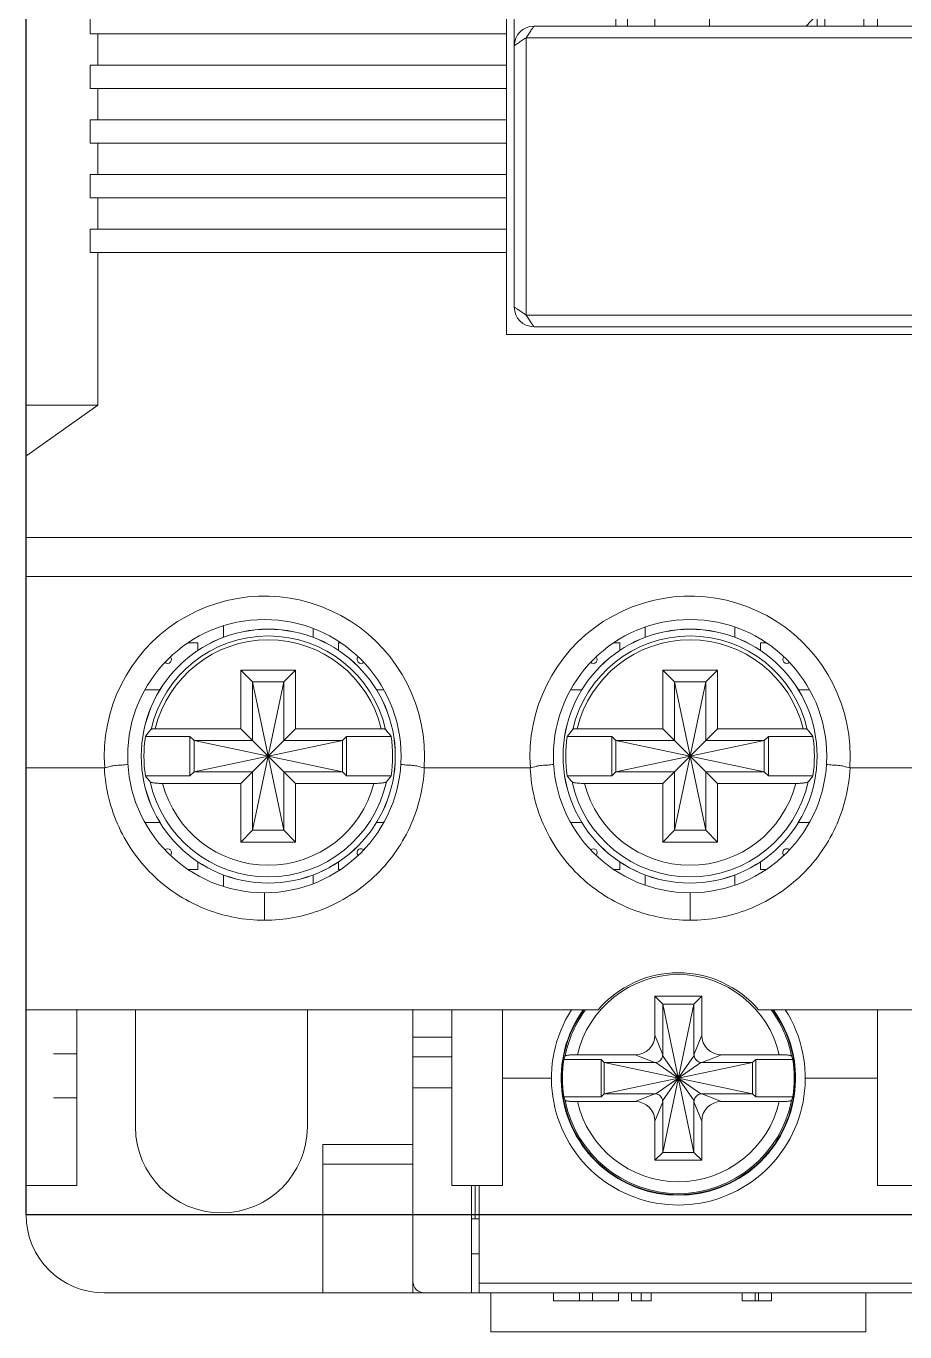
# Model space of a CAD drawing. Header units: inches. Extents: x 57 to 2760, y -193 to 2149.
# Drawn here: x 399.04 to 421.54, y 591.8 to 625.25 of the extents above; entities that cross this region are included whole.
import ezdxf

# ---------------------------------------------------------------- set-up
doc = ezdxf.new("R2010")
doc.units = ezdxf.units.IN
doc.header["$MEASUREMENT"] = 0
doc.set_wipeout_variables(frame=1)
for name, color, linetype in [('BOBBIN_DC_MC_9B_BL12', 7, 'Continuous'), ('COVER_TOP_22_EXP_1A1B_BL17', 7, 'Continuous'), ('CROSSBAR_22_1A1B_BL32', 7, 'Continuous'), ('FRAME_LOWER_DC_MC_9B_BL3', 7, 'Continuous'), ('FRAME_UPPER_22_1A1B_BL33', 7, 'Continuous'), ('M35_LUG_BL39', 7, 'Continuous'), ('M35_LUG_SCREW_BL40', 7, 'Continuous'), ('MCON__BL58', 7, 'Continuous'), ('RIVET_M4_L12_BL48', 7, 'Continuous'), ('RIVET_M4_L12_BL53', 7, 'Continuous'), ('WASHER_TERMINAL_M4_L12_BL51', 7, 'Continuous'), ('WASHER_TERMINAL_M4_L12_BL52', 7, 'Continuous')]:
    doc.layers.add(name, color=color, linetype=linetype)

# ---------------------------------------------------------------- blocks, each defined once
blk = doc.blocks.new('MC-9b')
at = {"lineweight": 0}
blk.add_line((4816.27, 2799.052), (4816.27, 2730.302), dxfattribs=at)
at = {"layer": 'BOBBIN_DC_MC_9B_BL12', "color": 7, "linetype": 'Continuous', "lineweight": 0}
for p, q in [((4828.47, 2733.802), (4829.72, 2733.802)), ((4836.22, 2733.802), (4838.07, 2733.802)), ((4827.87, 2728.302), (4827.87, 2731.052)), ((4849.67, 2728.549), (4827.87, 2728.549)), ((4849.67, 2728.302), (4827.87, 2728.302))]:
    blk.add_line(p, q, dxfattribs=at)
for radius, start, end in [(3.25, 147.4148, 32.5852), (3, 144.2893, 35.7107)]:
    blk.add_arc((4832.97, 2733.802), radius, start, end, dxfattribs=at)
at = {"layer": 'COVER_TOP_22_EXP_1A1B_BL17', "color": 7, "linetype": 'Continuous', "lineweight": 0}
for p, q in [((4828.57, 2752.852), (4828.57, 2776.752)), ((4817.908, 2760.552), (4817.908, 2761.152)), ((4817.908, 2760.552), (4828.57, 2760.552)), ((4818.108, 2760.552), (4818.108, 2759.752)), ((4817.908, 2759.152), (4817.908, 2759.752)), ((4817.908, 2759.752), (4828.57, 2759.752)), ((4817.908, 2759.152), (4828.57, 2759.152)), ((4818.108, 2759.152), (4818.108, 2758.352)), ((4817.908, 2757.752), (4817.908, 2758.352)), ((4817.908, 2758.352), (4828.57, 2758.352)), ((4817.908, 2757.752), (4828.57, 2757.752)), ((4818.108, 2757.752), (4818.108, 2756.952)), ((4817.908, 2756.352), (4817.908, 2756.952)), ((4817.908, 2756.952), (4828.57, 2756.952)), ((4817.908, 2756.352), (4828.57, 2756.352)), ((4818.108, 2756.352), (4818.108, 2755.552)), ((4817.908, 2754.952), (4817.908, 2755.552)), ((4817.908, 2755.552), (4828.57, 2755.552)), ((4817.908, 2754.952), (4828.57, 2754.952)), ((4818.108, 2754.952), (4818.108, 2751.042)), ((4828.57, 2752.852), (4848.97, 2752.852)), ((4816.27, 2751.042), (4818.108, 2751.042)), ((4818.108, 2751.042), (4816.284, 2749.752)), ((4816.27, 2747.652), (4852.57, 2747.652)), ((4816.27, 2746.652), (4861.27, 2746.652)), ((4826.47, 2742.054), (4826.459, 2741.752)), ((4837.37, 2742.054), (4837.359, 2741.752)), ((4816.27, 2741.752), (4818.281, 2741.752)), ((4826.459, 2741.752), (4829.181, 2741.752)), ((4837.359, 2741.752), (4840.081, 2741.752)), ((4822.37, 2738.552), (4822.37, 2737.848)), ((4833.27, 2738.552), (4833.27, 2737.848)), ((4816.27, 2735.552), (4830.914, 2735.552)), ((4835.026, 2735.552), (4842.514, 2735.552))]:
    blk.add_line(p, q, dxfattribs=at)
at = {"layer": 'COVER_TOP_22_EXP_1A1B_BL17', "color": 40, "linetype": 'Continuous', "lineweight": 0}
blk.add_line((4833.77, 2761.052), (4833.77, 2760.752), dxfattribs=at)
at = {"layer": 'COVER_TOP_22_EXP_1A1B_BL17', "color": 7, "linetype": 'Continuous', "lineweight": 0}
for centre in [(4822.37, 2742.052), (4833.27, 2742.052)]:
    blk.add_circle(centre, 3.5, dxfattribs=at)
for centre, radius, start, end in [((4822.37, 2742.052), 4.1, 0.027, 184.1961), ((4833.27, 2742.052), 4.1, 0.027, 184.1961), ((4819.893, 2744.528), 0.1, 226.6829, 43.3427), ((4824.843, 2744.528), 0.1, 135.3951, 314.6536), ((4830.793, 2744.528), 0.1, 226.6833, 43.3423), ((4835.743, 2744.528), 0.1, 135.395, 314.6537), ((4819.893, 2739.578), 0.1, 316.2423, 133.7091), ((4824.843, 2739.578), 0.1, 44.9539, 225.0205), ((4830.793, 2739.578), 0.1, 316.2423, 133.709), ((4835.743, 2739.578), 0.1, 44.9535, 225.0208), ((4832.97, 2733.802), 2.7, 40.4021, 139.5979)]:
    blk.add_arc(centre, radius, start, end, dxfattribs=at)
for points, knots in [([(4818.275, 2741.752), (4818.287, 2741.489), (4818.363, 2740.966), (4818.625, 2740.219), (4819.024, 2739.536), (4819.547, 2738.94), (4820.175, 2738.455), (4821.096, 2737.993), (4821.868, 2737.847), (4822.37, 2737.848)], [0, 0, 0, 0, 0.126917, 0.252968, 0.378874, 0.505517, 0.632531, 0.758389, 1, 1, 1, 1]), ([(4818.876, 2741.841), (4818.826, 2741.836), (4818.752, 2741.826), (4818.652, 2741.818), (4818.576, 2741.815), (4818.501, 2741.809), (4818.403, 2741.785), (4818.331, 2741.757), (4818.281, 2741.752)], [0, 0, 0, 0, 0.249297, 0.374019, 0.498914, 0.62352, 0.748793, 1, 1, 1, 1]), ([(4822.37, 2737.848), (4822.872, 2737.847), (4823.905, 2738.04), (4825.022, 2738.745), (4825.716, 2739.536), (4826.115, 2740.219), (4826.377, 2740.966), (4826.453, 2741.489), (4826.465, 2741.752)], [0, 0, 0, 0, 0.241972, 0.493965, 0.620722, 0.746749, 0.872938, 1, 1, 1, 1]), ([(4826.459, 2741.752), (4826.409, 2741.757), (4826.337, 2741.785), (4826.239, 2741.809), (4826.163, 2741.815), (4826.088, 2741.818), (4825.988, 2741.826), (4825.913, 2741.836), (4825.864, 2741.841)], [0, 0, 0, 0, 0.251224, 0.376497, 0.5011, 0.625997, 0.750716, 1, 1, 1, 1]), ([(4829.175, 2741.752), (4829.187, 2741.489), (4829.263, 2740.966), (4829.525, 2740.219), (4829.924, 2739.536), (4830.447, 2738.94), (4831.075, 2738.455), (4831.996, 2737.993), (4832.768, 2737.847), (4833.27, 2737.848)], [0, 0, 0, 0, 0.126917, 0.252968, 0.378874, 0.505517, 0.632531, 0.758389, 1, 1, 1, 1]), ([(4829.776, 2741.841), (4829.726, 2741.836), (4829.652, 2741.826), (4829.552, 2741.818), (4829.476, 2741.815), (4829.401, 2741.809), (4829.303, 2741.785), (4829.231, 2741.757), (4829.181, 2741.752)], [0, 0, 0, 0, 0.249297, 0.374019, 0.498914, 0.62352, 0.748793, 1, 1, 1, 1]), ([(4833.27, 2737.848), (4833.772, 2737.847), (4834.805, 2738.04), (4835.922, 2738.745), (4836.616, 2739.536), (4837.015, 2740.219), (4837.277, 2740.966), (4837.353, 2741.489), (4837.365, 2741.752)], [0, 0, 0, 0, 0.241972, 0.493965, 0.620722, 0.746749, 0.872938, 1, 1, 1, 1]), ([(4837.359, 2741.752), (4837.309, 2741.757), (4837.237, 2741.785), (4837.139, 2741.809), (4837.063, 2741.815), (4836.988, 2741.818), (4836.888, 2741.826), (4836.813, 2741.836), (4836.764, 2741.841)], [0, 0, 0, 0, 0.251224, 0.376497, 0.5011, 0.625997, 0.750716, 1, 1, 1, 1])]:
    blk.add_open_spline(points, degree=3, knots=knots, dxfattribs=at)
at = {"layer": 'CROSSBAR_22_1A1B_BL32', "color": 7, "linetype": 'Continuous', "lineweight": 0}
for p, q in [((4837.72, 2760.752), (4837.72, 2763.052)), ((4836.52, 2760.752), (4836.52, 2761.052)), ((4836.72, 2760.752), (4836.72, 2761.052))]:
    blk.add_line(p, q, dxfattribs=at)
at = {"layer": 'CROSSBAR_22_1A1B_BL32', "color": 40, "linetype": 'Continuous', "lineweight": 0}
blk.add_line((4833.77, 2761.052), (4833.77, 2760.752), dxfattribs=at)
at = {"layer": 'FRAME_LOWER_DC_MC_9B_BL3', "color": 7, "linetype": 'Continuous', "lineweight": 0}
for p, q in [((4819.07, 2735.552), (4819.07, 2732.552)), ((4823.47, 2732.552), (4823.47, 2735.552)), ((4826.17, 2728.302), (4826.17, 2735.552)), ((4826.17, 2734.852), (4827.17, 2734.852)), ((4826.17, 2734.352), (4827.17, 2734.352)), ((4827.17, 2733.552), (4826.17, 2733.552)), ((4823.87, 2732.102), (4826.17, 2732.102)), ((4823.87, 2728.302), (4823.87, 2732.102)), ((4823.87, 2731.602), (4826.17, 2731.602)), ((4827.67, 2728.302), (4827.67, 2731.052)), ((4827.77, 2731.052), (4827.77, 2730.202)), ((4826.17, 2730.302), (4823.87, 2730.302)), ((4827.67, 2730.202), (4827.87, 2730.202)), ((4827.77, 2730.302), (4827.87, 2730.302)), ((4827.87, 2729.302), (4827.67, 2729.302)), ((4818.27, 2728.302), (4827.87, 2728.302)), ((4828.17, 2728.302), (4828.17, 2727.302)), ((4829.77, 2728.302), (4829.77, 2728.102)), ((4830.437, 2728.302), (4830.437, 2728.102)), ((4830.77, 2728.302), (4830.77, 2728.102)), ((4831.437, 2728.302), (4831.437, 2728.102)), ((4831.77, 2728.302), (4831.77, 2728.102)), ((4832.02, 2728.302), (4832.02, 2728.102)), ((4832.27, 2728.302), (4832.27, 2728.102)), ((4834.603, 2728.302), (4834.603, 2728.102)), ((4834.937, 2728.302), (4834.937, 2728.102)), ((4835.02, 2728.302), (4835.02, 2728.102)), ((4835.353, 2728.302), (4835.353, 2728.102)), ((4837.77, 2728.302), (4837.77, 2727.302)), ((4831.437, 2728.102), (4829.77, 2728.102)), ((4832.27, 2728.102), (4831.77, 2728.102)), ((4835.353, 2728.102), (4834.603, 2728.102)), ((4837.77, 2727.302), (4828.17, 2727.302))]:
    blk.add_line(p, q, dxfattribs=at)
for centre, radius, end in [((4821.27, 2732.552), 2.2, 0), ((4818.27, 2730.302), 2, 270), ((4826.47, 2728.602), 0.3, 270)]:
    blk.add_arc(centre, radius, 180, end, dxfattribs=at)
at = {"layer": 'FRAME_UPPER_22_1A1B_BL33', "color": 7, "linetype": 'Continuous', "lineweight": 0}
for p, q in [((4828.77, 2776.052), (4828.77, 2753.552)), ((4831.67, 2770.552), (4831.67, 2760.752)), ((4831.37, 2770.094), (4831.37, 2760.752)), ((4832.37, 2769.352), (4832.37, 2760.752)), ((4838.07, 2760.752), (4838.07, 2762.802)), ((4829.27, 2760.752), (4848.27, 2760.752)), ((4829.07, 2760.452), (4829.07, 2753.352)), ((4829.07, 2760.452), (4848.47, 2760.452)), ((4829.07, 2753.352), (4848.47, 2753.352)), ((4829.27, 2753.052), (4848.27, 2753.052)), ((4817.57, 2731.052), (4817.57, 2735.552)), ((4827.17, 2731.052), (4827.17, 2735.552)), ((4828.47, 2731.052), (4828.47, 2735.552)), ((4838.07, 2731.052), (4838.07, 2735.552)), ((4816.97, 2734.427), (4817.57, 2734.427)), ((4816.97, 2733.302), (4817.57, 2733.302)), ((4816.27, 2731.052), (4817.57, 2731.052)), ((4827.17, 2731.052), (4828.47, 2731.052)), ((4838.07, 2731.052), (4839.37, 2731.052))]:
    blk.add_line(p, q, dxfattribs=at)
at = {"layer": 'FRAME_UPPER_22_1A1B_BL33', "color": 40, "linetype": 'Continuous', "lineweight": 0}
for p, q in [((4833.77, 2761.052), (4833.77, 2760.752)), ((4827.87, 2728.302), (4827.67, 2728.302))]:
    blk.add_line(p, q, dxfattribs=at)
at = {"layer": 'FRAME_UPPER_22_1A1B_BL33', "color": 7, "linetype": 'Continuous', "lineweight": 0}
for centre, start, end in [((4829.27, 2760.252), 90, 180), ((4829.27, 2753.552), 180, 270)]:
    blk.add_arc(centre, 0.5, start, end, dxfattribs=at)
for points, knots in [([(4829.07, 2760.452), (4829.093, 2760.488), (4829.128, 2760.54), (4829.173, 2760.607), (4829.203, 2760.653), (4829.23, 2760.691), (4829.249, 2760.722), (4829.263, 2760.74), (4829.268, 2760.751), (4829.27, 2760.752)], [0, 0, 0, 0, 0.35486, 0.521511, 0.674093, 0.806164, 0.909788, 0.976383, 1, 1, 1, 1]), ([(4829.07, 2760.452), (4829.034, 2760.429), (4828.982, 2760.394), (4828.915, 2760.349), (4828.87, 2760.319), (4828.831, 2760.293), (4828.803, 2760.275), (4828.787, 2760.263), (4828.778, 2760.258), (4828.773, 2760.254), (4828.77, 2760.253), (4828.77, 2760.252)], [0, 0, 0, 0, 0.354863, 0.521505, 0.674076, 0.806084, 0.909749, 0.948312, 0.976706, 0.994108, 1, 1, 1, 1]), ([(4829.07, 2753.352), (4829.034, 2753.376), (4828.982, 2753.411), (4828.915, 2753.456), (4828.87, 2753.486), (4828.831, 2753.512), (4828.804, 2753.529), (4828.786, 2753.542), (4828.779, 2753.545), (4828.768, 2753.555), (4828.77, 2753.552)], [0, 0, 0, 0, 0.354937, 0.521629, 0.674265, 0.806281, 0.909834, 0.948351, 0.976745, 1, 1, 1, 1]), ([(4829.07, 2753.352), (4829.082, 2753.334), (4829.106, 2753.299), (4829.14, 2753.247), (4829.173, 2753.197), (4829.203, 2753.152), (4829.229, 2753.113), (4829.248, 2753.086), (4829.258, 2753.069), (4829.265, 2753.06), (4829.266, 2753.056), (4829.271, 2753.052), (4829.27, 2753.052)], [0, 0, 0, 0, 0.179543, 0.354925, 0.521605, 0.674219, 0.806232, 0.909873, 0.948419, 0.97678, 0.994149, 1, 1, 1, 1])]:
    blk.add_open_spline(points, degree=3, knots=knots, dxfattribs=at)
at = {"layer": 'M35_LUG_BL39', "color": 7, "linetype": 'Continuous', "lineweight": 0}
blk.add_line((4834.625, 2731.302), (4834.592, 2731.302), dxfattribs=at)
at = {"layer": 'M35_LUG_SCREW_BL40', "color": 7, "linetype": 'Continuous', "lineweight": 0}
for p, q in [((4833.57, 2735.902), (4832.37, 2735.902)), ((4832.57, 2735.702), (4832.37, 2735.902)), ((4832.37, 2735.902), (4832.37, 2734.907)), ((4833.37, 2735.702), (4833.57, 2735.902)), ((4833.57, 2734.907), (4833.57, 2735.902)), ((4833.37, 2735.702), (4832.57, 2735.702)), ((4833.37, 2731.902), (4832.57, 2735.702)), ((4832.57, 2735.702), (4832.57, 2734.404)), ((4832.57, 2731.902), (4833.37, 2735.702)), ((4833.37, 2734.404), (4833.37, 2735.702)), ((4832.57, 2734.404), (4832.37, 2734.907)), ((4833.37, 2734.404), (4833.57, 2734.907)), ((4830.04, 2734.282), (4830.99, 2734.282)), ((4830.386, 2734.402), (4831.865, 2734.402)), ((4831.07, 2734.202), (4830.99, 2734.282)), ((4830.99, 2733.322), (4830.99, 2734.282)), ((4832.368, 2734.202), (4831.865, 2734.402)), ((4833.548, 2733.401), (4832.392, 2734.204)), ((4832.392, 2733.401), (4833.548, 2734.204)), ((4833.372, 2733.225), (4832.568, 2734.38)), ((4832.568, 2733.225), (4833.372, 2734.38)), ((4833.572, 2734.202), (4834.075, 2734.402)), ((4834.075, 2734.402), (4835.554, 2734.402)), ((4834.87, 2734.202), (4834.95, 2734.282)), ((4834.95, 2734.282), (4835.899, 2734.282)), ((4834.95, 2733.322), (4834.95, 2734.282)), ((4831.07, 2733.402), (4834.87, 2734.202)), ((4832.368, 2734.202), (4831.07, 2734.202)), ((4831.07, 2734.202), (4834.87, 2733.402)), ((4831.07, 2734.202), (4831.07, 2733.402)), ((4834.87, 2734.202), (4833.572, 2734.202)), ((4834.87, 2733.402), (4834.87, 2734.202)), ((4830.04, 2733.322), (4830.99, 2733.322)), ((4831.865, 2733.202), (4830.386, 2733.202)), ((4831.07, 2733.402), (4830.99, 2733.322)), ((4831.07, 2733.402), (4832.368, 2733.402)), ((4832.368, 2733.402), (4831.865, 2733.202)), ((4832.57, 2733.2), (4832.37, 2732.697)), ((4832.57, 2733.2), (4832.57, 2731.902)), ((4833.37, 2733.2), (4833.57, 2732.697)), ((4833.37, 2731.902), (4833.37, 2733.2)), ((4833.572, 2733.402), (4834.87, 2733.402)), ((4833.572, 2733.402), (4834.075, 2733.202)), ((4835.554, 2733.202), (4834.075, 2733.202)), ((4834.87, 2733.402), (4834.95, 2733.322)), ((4834.95, 2733.322), (4835.899, 2733.322)), ((4832.37, 2732.697), (4832.37, 2731.702)), ((4833.57, 2731.702), (4833.57, 2732.697)), ((4832.57, 2731.902), (4832.37, 2731.702)), ((4832.57, 2731.902), (4833.37, 2731.902)), ((4833.37, 2731.902), (4833.57, 2731.702)), ((4832.37, 2731.702), (4833.57, 2731.702))]:
    blk.add_line(p, q, dxfattribs=at)
for radius, start, end in [(2.653, 13.0719, 166.9281), (2.986, 144.0991, 35.9016), (2.953, 143.6185, 168.8595), (2.953, 11.1405, 36.3813), (2.969, 170.6948, 189.3052), (2.969, 350.6948, 9.3052), (2.953, 191.1405, 348.8595), (2.653, 193.0719, 346.9281)]:
    blk.add_arc((4832.97, 2733.802), radius, start, end, dxfattribs=at)
for centre, major_axis, ratio, start_param, end_param in [((4831.831, 2734.941), (-0.393, 0.393), 0.939231, 2.387521, 3.895664), ((4834.109, 2734.941), (0.393, 0.393), 0.939231, 2.387521, 3.895664), ((4832.97, 2733.253), (0, 3.148), 0.984648, 1.207061, 1.237654), ((4832.199, 2734.66), (-0.245, 0.438), 0.531052, -3.430409, -3.345652), ((4832.112, 2734.573), (0.438, -0.245), 0.531052, 0.20406, 0.288816), ((4833.827, 2734.573), (0.438, 0.245), 0.531052, 2.852776, 2.937533), ((4833.741, 2734.66), (0.245, 0.438), 0.531052, -2.937533, -2.852776), ((4832.97, 2733.253), (0, 3.148), 0.984648, -1.237654, -1.207061), ((4832.97, 2734.352), (0, 3.148), 0.984648, -4.379246, -4.348653), ((4831.831, 2732.664), (-0.393, -0.393), 0.939231, 2.387521, 3.895664), ((4832.199, 2732.945), (0.245, 0.438), 0.531052, 0.20406, 0.288816), ((4832.112, 2733.032), (0.438, 0.245), 0.531052, -0.288816, -0.20406), ((4833.827, 2733.032), (0.438, -0.245), 0.531052, -2.937533, -2.852776), ((4833.741, 2732.945), (-0.245, 0.438), 0.531052, -0.288816, -0.20406), ((4834.109, 2732.664), (0.393, -0.393), 0.939231, 2.387521, 3.895664), ((4832.97, 2734.352), (0, 3.148), 0.984648, -1.934532, -1.903939)]:
    blk.add_ellipse(centre, major_axis=major_axis, ratio=ratio, start_param=start_param, end_param=end_param, dxfattribs=at)
for points, knots in [([(4830.386, 2734.402), (4830.347, 2734.402), (4830.275, 2734.401), (4830.19, 2734.396), (4830.134, 2734.39), (4830.103, 2734.385), (4830.085, 2734.38), (4830.074, 2734.376), (4830.073, 2734.373)], [0, 0, 0, 0, 0.36655, 0.683486, 0.80823, 0.904224, 0.968327, 1, 1, 1, 1]), ([(4835.867, 2734.373), (4835.866, 2734.376), (4835.855, 2734.38), (4835.837, 2734.385), (4835.806, 2734.39), (4835.75, 2734.396), (4835.665, 2734.401), (4835.593, 2734.402), (4835.554, 2734.402)], [0, 0, 0, 0, 0.031673, 0.095776, 0.19177, 0.316514, 0.63345, 1, 1, 1, 1]), ([(4830.073, 2733.232), (4830.074, 2733.229), (4830.085, 2733.224), (4830.103, 2733.219), (4830.134, 2733.215), (4830.19, 2733.208), (4830.275, 2733.204), (4830.347, 2733.202), (4830.386, 2733.202)], [0, 0, 0, 0, 0.031673, 0.095776, 0.19177, 0.316514, 0.63345, 1, 1, 1, 1]), ([(4835.554, 2733.202), (4835.593, 2733.202), (4835.665, 2733.204), (4835.75, 2733.208), (4835.806, 2733.215), (4835.837, 2733.219), (4835.855, 2733.224), (4835.866, 2733.229), (4835.867, 2733.232)], [0, 0, 0, 0, 0.36655, 0.683486, 0.80823, 0.904224, 0.968327, 1, 1, 1, 1])]:
    blk.add_open_spline(points, degree=3, knots=knots, dxfattribs=at)
for points in [[(4832.392, 2734.204), (4832.435, 2734.21), (4832.519, 2734.253), (4832.562, 2734.337), (4832.568, 2734.38)], [(4833.372, 2734.38), (4833.378, 2734.337), (4833.421, 2734.253), (4833.504, 2734.21), (4833.548, 2734.204)], [(4832.568, 2733.225), (4832.562, 2733.268), (4832.519, 2733.351), (4832.435, 2733.395), (4832.392, 2733.401)], [(4833.548, 2733.401), (4833.504, 2733.395), (4833.421, 2733.351), (4833.378, 2733.268), (4833.372, 2733.225)]]:
    blk.add_open_spline(points, degree=3, dxfattribs=at)
at = {"layer": 'MCON__BL58', "color": 7, "linetype": 'Continuous', "lineweight": 0}
blk.add_line((4836.245, 2760.752), (4836.47, 2761.002), dxfattribs=at)
at = {"layer": 'RIVET_M4_L12_BL48', "color": 7, "linetype": 'Continuous', "lineweight": 0}
for p, q in [((4822.07, 2743.952), (4821.77, 2744.252)), ((4823.17, 2744.252), (4821.77, 2744.252)), ((4821.77, 2744.252), (4821.77, 2742.752)), ((4822.87, 2743.952), (4823.17, 2744.252)), ((4823.17, 2742.752), (4823.17, 2744.252)), ((4822.87, 2743.952), (4822.07, 2743.952)), ((4822.87, 2740.152), (4822.07, 2743.952)), ((4822.07, 2743.952), (4822.07, 2742.452)), ((4822.07, 2740.152), (4822.87, 2743.952)), ((4822.87, 2742.452), (4822.87, 2743.952)), ((4819.575, 2742.752), (4821.77, 2742.752)), ((4823.17, 2741.352), (4821.77, 2742.752)), ((4821.77, 2741.352), (4823.17, 2742.752)), ((4823.17, 2742.752), (4825.365, 2742.752)), ((4820.465, 2742.557), (4819.326, 2742.557)), ((4820.57, 2742.452), (4820.465, 2742.557)), ((4820.465, 2741.547), (4820.465, 2742.557)), ((4820.57, 2742.452), (4824.37, 2741.652)), ((4820.57, 2741.652), (4824.37, 2742.452)), ((4822.07, 2742.452), (4820.57, 2742.452)), ((4820.57, 2742.452), (4820.57, 2741.652)), ((4824.37, 2742.452), (4822.87, 2742.452)), ((4824.37, 2742.452), (4824.475, 2742.557)), ((4824.37, 2741.652), (4824.37, 2742.452)), ((4825.613, 2742.557), (4824.475, 2742.557)), ((4824.475, 2741.547), (4824.475, 2742.557)), ((4820.57, 2741.652), (4820.465, 2741.547)), ((4820.57, 2741.652), (4822.07, 2741.652)), ((4822.07, 2741.652), (4822.07, 2740.152)), ((4822.87, 2741.652), (4824.37, 2741.652)), ((4822.87, 2740.152), (4822.87, 2741.652)), ((4824.37, 2741.652), (4824.475, 2741.547)), ((4820.465, 2741.547), (4819.326, 2741.547)), ((4821.77, 2741.352), (4819.764, 2741.352)), ((4821.77, 2741.352), (4821.77, 2739.852)), ((4825.176, 2741.352), (4823.17, 2741.352)), ((4823.17, 2739.852), (4823.17, 2741.352)), ((4825.613, 2741.547), (4824.475, 2741.547)), ((4822.07, 2740.152), (4821.77, 2739.852)), ((4822.07, 2740.152), (4822.87, 2740.152)), ((4822.87, 2740.152), (4823.17, 2739.852)), ((4821.77, 2739.852), (4823.17, 2739.852))]:
    blk.add_line(p, q, dxfattribs=at)
for radius in [3.253, 3.251]:
    blk.add_circle((4822.47, 2742.052), radius, dxfattribs=at)
for radius, start, end in [(3.078, 12.8836, 167.1164), (2.978, 13.5932, 166.4068), (3.184, 170.8733, 189.1267), (3.184, 350.8733, 9.1267), (3.094, 192.2964, 347.7036), (2.795, 194.5033, 345.4967)]:
    blk.add_arc((4822.47, 2742.052), radius, start, end, dxfattribs=at)
for centre, start_param, end_param in [((4822.47, 2738.978), 0.776393, 0.824325), ((4822.47, 2738.978), -0.824325, -0.776393), ((4822.47, 2745.127), -3.965918, -3.925372), ((4822.47, 2745.127), -2.357813, -2.317268)]:
    blk.add_ellipse(centre, major_axis=(0, 5.272), ratio=0.812287, start_param=start_param, end_param=end_param, dxfattribs=at)
for points, knots in [([(4819.575, 2742.752), (4819.562, 2742.752), (4819.539, 2742.752), (4819.511, 2742.749), (4819.492, 2742.747), (4819.482, 2742.744), (4819.474, 2742.742), (4819.47, 2742.74), (4819.469, 2742.739)], [0, 0, 0, 0, 0.348836, 0.654406, 0.779221, 0.880017, 0.953904, 1, 1, 1, 1]), ([(4825.47, 2742.739), (4825.469, 2742.74), (4825.465, 2742.742), (4825.458, 2742.744), (4825.447, 2742.747), (4825.429, 2742.749), (4825.401, 2742.752), (4825.377, 2742.752), (4825.365, 2742.752)], [0, 0, 0, 0, 0.046096, 0.119983, 0.220779, 0.345594, 0.651164, 1, 1, 1, 1]), ([(4819.447, 2741.393), (4819.45, 2741.39), (4819.462, 2741.383), (4819.484, 2741.376), (4819.516, 2741.369), (4819.555, 2741.363), (4819.601, 2741.359), (4819.672, 2741.354), (4819.726, 2741.352), (4819.764, 2741.352)], [0, 0, 0, 0, 0.045867, 0.119592, 0.220357, 0.345236, 0.490333, 0.651138, 1, 1, 1, 1]), ([(4825.176, 2741.352), (4825.213, 2741.352), (4825.268, 2741.354), (4825.338, 2741.359), (4825.385, 2741.363), (4825.424, 2741.369), (4825.456, 2741.376), (4825.478, 2741.383), (4825.49, 2741.39), (4825.493, 2741.393)], [0, 0, 0, 0, 0.348862, 0.509667, 0.654764, 0.779643, 0.880408, 0.954133, 1, 1, 1, 1])]:
    blk.add_open_spline(points, degree=3, knots=knots, dxfattribs=at)
at = {"layer": 'RIVET_M4_L12_BL53', "color": 7, "linetype": 'Continuous', "lineweight": 0}
for p, q in [((4833.97, 2744.252), (4832.57, 2744.252)), ((4832.87, 2743.952), (4832.57, 2744.252)), ((4832.57, 2744.252), (4832.57, 2742.752)), ((4833.67, 2743.952), (4833.97, 2744.252)), ((4833.97, 2742.752), (4833.97, 2744.252)), ((4833.67, 2743.952), (4832.87, 2743.952)), ((4833.67, 2740.152), (4832.87, 2743.952)), ((4832.87, 2743.952), (4832.87, 2742.452)), ((4832.87, 2740.152), (4833.67, 2743.952)), ((4833.67, 2742.452), (4833.67, 2743.952)), ((4830.375, 2742.752), (4832.57, 2742.752)), ((4833.97, 2741.352), (4832.57, 2742.752)), ((4832.57, 2741.352), (4833.97, 2742.752)), ((4833.97, 2742.752), (4836.165, 2742.752)), ((4831.265, 2742.557), (4830.126, 2742.557)), ((4831.37, 2742.452), (4831.265, 2742.557)), ((4831.265, 2741.547), (4831.265, 2742.557)), ((4831.37, 2742.452), (4835.17, 2741.652)), ((4831.37, 2741.652), (4835.17, 2742.452)), ((4832.87, 2742.452), (4831.37, 2742.452)), ((4831.37, 2742.452), (4831.37, 2741.652)), ((4835.17, 2742.452), (4833.67, 2742.452)), ((4835.17, 2742.452), (4835.275, 2742.557)), ((4835.17, 2741.652), (4835.17, 2742.452)), ((4836.413, 2742.557), (4835.275, 2742.557)), ((4835.275, 2741.547), (4835.275, 2742.557)), ((4831.37, 2741.652), (4831.265, 2741.547)), ((4831.37, 2741.652), (4832.87, 2741.652)), ((4832.87, 2741.652), (4832.87, 2740.152)), ((4833.67, 2741.652), (4835.17, 2741.652)), ((4833.67, 2740.152), (4833.67, 2741.652)), ((4835.17, 2741.652), (4835.275, 2741.547)), ((4831.265, 2741.547), (4830.126, 2741.547)), ((4832.57, 2741.352), (4830.564, 2741.352)), ((4832.57, 2741.352), (4832.57, 2739.852)), ((4835.976, 2741.352), (4833.97, 2741.352)), ((4833.97, 2739.852), (4833.97, 2741.352)), ((4836.413, 2741.547), (4835.275, 2741.547)), ((4832.87, 2740.152), (4832.57, 2739.852)), ((4832.87, 2740.152), (4833.67, 2740.152)), ((4833.67, 2740.152), (4833.97, 2739.852)), ((4832.57, 2739.852), (4833.97, 2739.852))]:
    blk.add_line(p, q, dxfattribs=at)
for radius in [3.253, 3.251]:
    blk.add_circle((4833.27, 2742.052), radius, dxfattribs=at)
for radius, start, end in [(3.078, 12.8836, 167.1164), (2.978, 13.5932, 166.4068), (3.184, 170.8733, 189.1267), (3.184, 350.8733, 9.1267), (3.094, 192.2964, 347.7036), (2.795, 194.5033, 345.4967)]:
    blk.add_arc((4833.27, 2742.052), radius, start, end, dxfattribs=at)
for centre, start_param, end_param in [((4833.27, 2738.978), 0.776393, 0.824325), ((4833.27, 2738.978), -0.824325, -0.776393), ((4833.27, 2745.127), -3.965918, -3.925372), ((4833.27, 2745.127), -2.357813, -2.317268)]:
    blk.add_ellipse(centre, major_axis=(0, 5.272), ratio=0.812287, start_param=start_param, end_param=end_param, dxfattribs=at)
for points, knots in [([(4830.375, 2742.752), (4830.362, 2742.752), (4830.339, 2742.752), (4830.311, 2742.749), (4830.292, 2742.747), (4830.282, 2742.744), (4830.274, 2742.742), (4830.27, 2742.74), (4830.269, 2742.739)], [0, 0, 0, 0, 0.348836, 0.654406, 0.779221, 0.880017, 0.953904, 1, 1, 1, 1]), ([(4836.27, 2742.739), (4836.269, 2742.74), (4836.265, 2742.742), (4836.258, 2742.744), (4836.247, 2742.747), (4836.229, 2742.749), (4836.201, 2742.752), (4836.177, 2742.752), (4836.165, 2742.752)], [0, 0, 0, 0, 0.046096, 0.119983, 0.220779, 0.345594, 0.651164, 1, 1, 1, 1]), ([(4830.247, 2741.393), (4830.25, 2741.39), (4830.262, 2741.383), (4830.284, 2741.376), (4830.316, 2741.369), (4830.355, 2741.363), (4830.401, 2741.359), (4830.472, 2741.354), (4830.526, 2741.352), (4830.564, 2741.352)], [0, 0, 0, 0, 0.045867, 0.119592, 0.220357, 0.345236, 0.490333, 0.651138, 1, 1, 1, 1]), ([(4835.976, 2741.352), (4836.013, 2741.352), (4836.068, 2741.354), (4836.138, 2741.359), (4836.185, 2741.363), (4836.224, 2741.369), (4836.256, 2741.376), (4836.278, 2741.383), (4836.29, 2741.39), (4836.293, 2741.393)], [0, 0, 0, 0, 0.348862, 0.509667, 0.654764, 0.779643, 0.880408, 0.954133, 1, 1, 1, 1])]:
    blk.add_open_spline(points, degree=3, knots=knots, dxfattribs=at)
at = {"layer": 'WASHER_TERMINAL_M4_L12_BL51', "color": 7, "linetype": 'Continuous', "lineweight": 0}
for p, q in [((4832.122, 2745.095), (4832.122, 2745.358)), ((4834.418, 2745.095), (4834.418, 2745.358)), ((4831.312, 2744.952), (4831.47, 2744.952)), ((4831.47, 2744.761), (4831.47, 2744.952)), ((4835.227, 2744.952), (4835.07, 2744.952)), ((4835.07, 2744.761), (4835.07, 2744.952)), ((4830.213, 2743.752), (4830.498, 2743.752)), ((4836.327, 2743.752), (4836.042, 2743.752)), ((4830.211, 2740.352), (4830.498, 2740.352)), ((4836.329, 2740.352), (4836.042, 2740.352)), ((4831.47, 2739.344), (4831.47, 2739.152)), ((4835.07, 2739.344), (4835.07, 2739.152)), ((4831.313, 2739.152), (4831.47, 2739.152)), ((4832.122, 2738.748), (4832.122, 2739.01)), ((4834.418, 2738.748), (4834.418, 2739.01)), ((4835.226, 2739.152), (4835.07, 2739.152))]:
    blk.add_line(p, q, dxfattribs=at)
at = {"layer": 'WASHER_TERMINAL_M4_L12_BL52', "color": 7, "linetype": 'Continuous', "lineweight": 0}
for p, q in [((4821.322, 2745.095), (4821.322, 2745.39)), ((4823.618, 2745.095), (4823.618, 2745.32)), ((4820.412, 2744.952), (4820.67, 2744.952)), ((4820.67, 2744.761), (4820.67, 2744.952)), ((4824.327, 2744.952), (4824.27, 2744.952)), ((4824.27, 2744.761), (4824.27, 2744.952)), ((4819.313, 2743.752), (4819.698, 2743.752)), ((4825.427, 2743.752), (4825.242, 2743.752)), ((4819.311, 2740.352), (4819.698, 2740.352)), ((4825.429, 2740.352), (4825.242, 2740.352)), ((4820.67, 2739.344), (4820.67, 2739.152)), ((4824.27, 2739.344), (4824.27, 2739.152)), ((4820.413, 2739.152), (4820.67, 2739.152)), ((4821.322, 2738.713), (4821.322, 2739.01)), ((4823.618, 2738.783), (4823.618, 2739.01)), ((4824.326, 2739.152), (4824.27, 2739.152))]:
    blk.add_line(p, q, dxfattribs=at)
blk = doc.blocks.new('LS_MC-9B')
blk.add_wipeout([(45.69, 4.143), (0.689, 4.143), (0.689, 73.643), (45.69, 73.643)])
blk.add_lwpolyline([(0.689, 73.643), (45.69, 73.643), (45.69, 4.143), (0.689, 4.143)], close=True)
at = {"xscale": 1.000007979132203, "yscale": 1.000007979132203, "zscale": 1.000007979132203}
blk.add_blockref('MC-9b', (-4815.619, -2726.182), dxfattribs=at)

msp = doc.modelspace()

# ---------------------------------------------------------------- block references
msp.add_blockref('LS_MC-9B', (398.34979, 590.6568))

doc.saveas('drawing.dxf')
